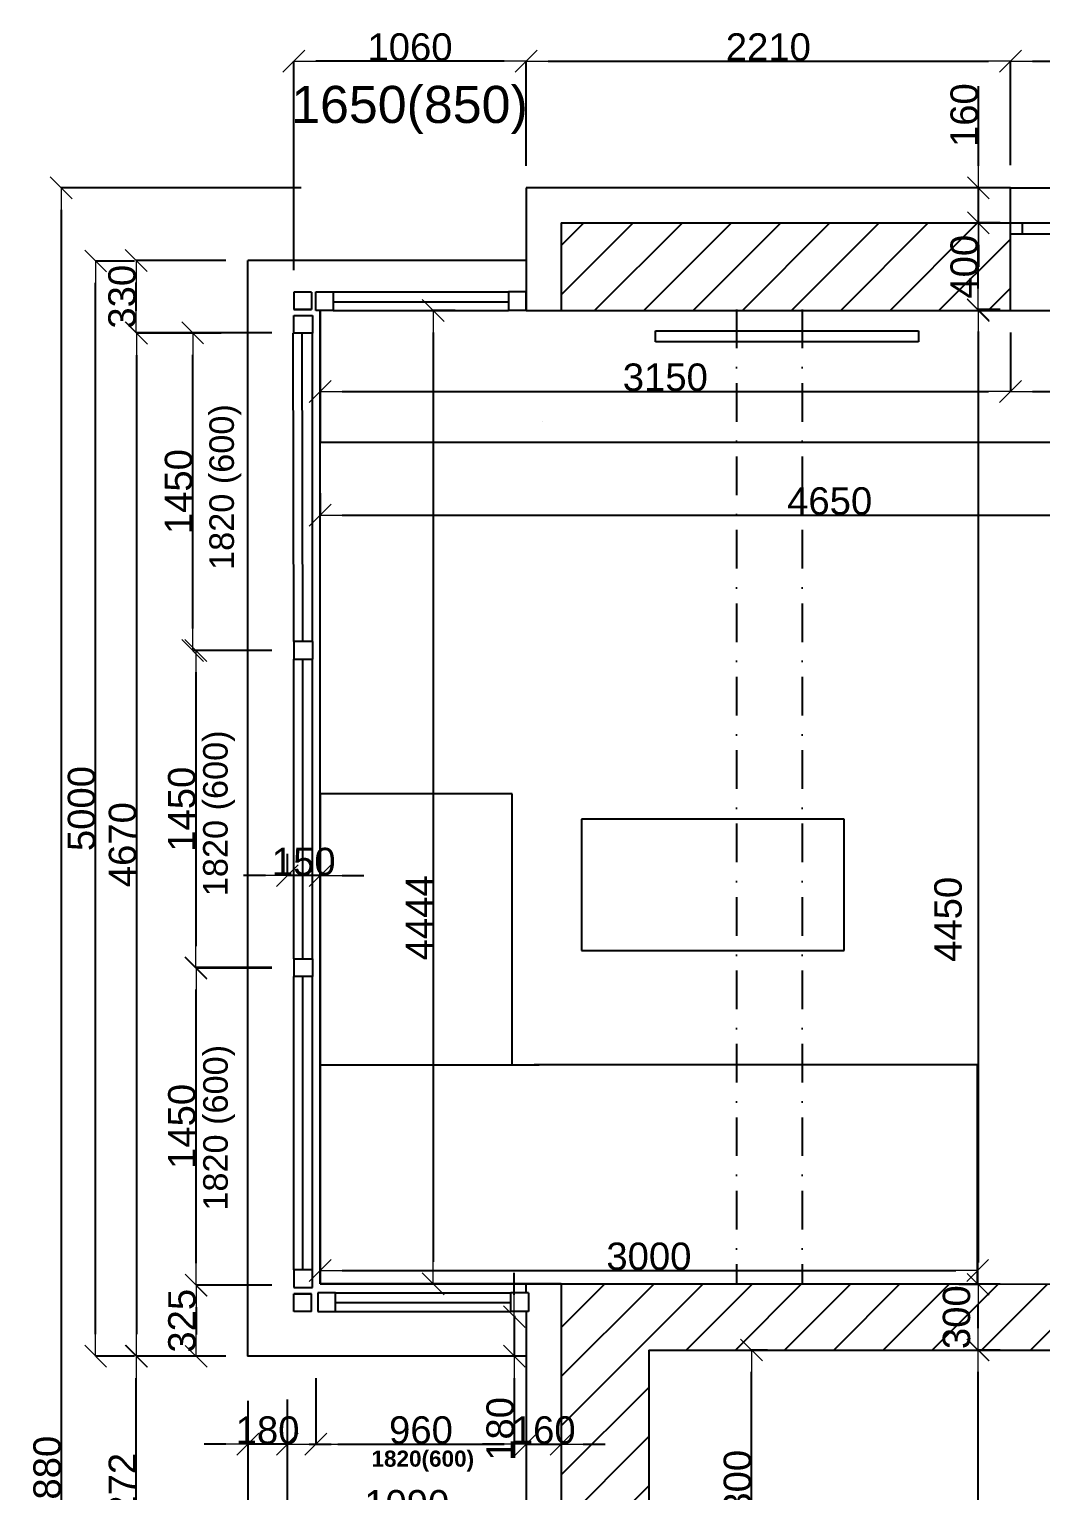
# Model space of a CAD drawing. Header units: millimetres. Extents: x 1480 to 86316, y 1484 to 27567.
# Drawn here: x 65643 to 70259, y 20151 to 26824 of the extents above; entities that cross this region are included whole.
import ezdxf

# ---------------------------------------------------------------- set-up
doc = ezdxf.new("R2010")
doc.units = ezdxf.units.MM
doc.linetypes.add('Čerchovaná', pattern=[335.138881, 176.388884, -88.194442, 0, -70.555556])
doc.layers.add('Kóty - stavební povolení.2D', color=7, linetype='Continuous')
doc.layers.add('sládek zona', color=7, linetype='Continuous')
doc.styles.add('GENERATED_STYLE_1', font='arial.ttf')
doc.styles.add('GENERATED_STYLE_2', font='arialbd.ttf')
doc.dimstyles.new('GENERATED_STYLE__1', dxfattribs={"dimtxt": 125, "dimasz": 100, "dimexe": 0.18, "dimexo": 100, "dimgap": 0.1, "dimtad": 1, "dimdec": 0, "dimzin": 0, "dimdsep": 46, "dimtxsty": 'GENERATED_STYLE_1', "dimblk": 'ARROWHEAD_6', "dimcen": 0.09, "dimclrd": 4, "dimclre": 4, "dimclrt": 4, "dimazin": 0, "dimtfac": 1, "dimtdec": 0, "dimtmove": 0, "dimatfit": 3, "dimldrblk": 'OBLIQUE', "dimfxl": 0, "dimtfillclr": 4, "dimtolj": 1, "dimtzin": 0, "dimarcsym": 0})
pattern_1 = [(45, (-82757.79, 2751.98), (-112.2532, 112.2532), [])]

# ---------------------------------------------------------------- blocks, each defined once
blk = doc.blocks.new('ARROWHEAD_6')
at = {"color": 0, "linetype": 'Continuous', "lineweight": 0}
for p, q in [((0, 0), (-1, 0)), ((-0.5, -0.5), (0.5, 0.5))]:
    blk.add_line(p, q, dxfattribs=at)
blk = doc.blocks.new('*D184')
at = {"color": 4, "lineweight": -2, "transparency": 16777216}
for p, q in [((67910.6, 26199.9), (67910.6, 26678.5)), ((68010.6, 26678.3), (70020.6, 26678.3)), ((70120.6, 26203.9), (70120.6, 26678.5))]:
    blk.add_line(p, q, dxfattribs=at)
at = {"layer": 'Defpoints', "color": 0, "transparency": 16777216}
for p in [(70120.6, 26678.3), (67910.6, 26099.9), (70120.6, 26103.9)]:
    blk.add_point(p, dxfattribs=at)
at = {"color": 4, "lineweight": -2, "transparency": 16777216, "xscale": 100, "yscale": 100, "zscale": 100, "rotation": 180}
blk.add_blockref('ARROWHEAD_6', (67910.6, 26678.3), dxfattribs=at)
at = {"color": 4, "lineweight": -2, "transparency": 16777216, "xscale": 100, "yscale": 100, "zscale": 100}
blk.add_blockref('ARROWHEAD_6', (70120.6, 26678.3), dxfattribs=at)
at = {"color": 4, "transparency": 16777216, "insert": (69015.6, 26742.2), "char_height": 125, "attachment_point": 5, "style": 'GENERATED_STYLE_1'}
blk.add_mtext('\\A1;2210', dxfattribs=at)
blk = doc.blocks.new('_Oblique')
at = {"color": 0, "linetype": 'ByBlock', "lineweight": -2}
blk.add_line((-0.5, -0.5), (0.5, 0.5), dxfattribs=at)
blk = doc.blocks.new('*D235')
at = {"color": 4, "lineweight": -2, "transparency": 16777216}
for p, q in [((70120.6, 26203.9), (70120.6, 26678.5)), ((70220.6, 26678.3), (71520.6, 26678.3)), ((71620.6, 26199.9), (71620.6, 26678.5))]:
    blk.add_line(p, q, dxfattribs=at)
at = {"layer": 'Defpoints', "color": 0, "transparency": 16777216}
for p in [(71620.6, 26678.3), (70120.6, 26103.9), (71620.6, 26099.9)]:
    blk.add_point(p, dxfattribs=at)
at = {"color": 4, "lineweight": -2, "transparency": 16777216, "xscale": 100, "yscale": 100, "zscale": 100, "rotation": 180}
blk.add_blockref('ARROWHEAD_6', (70120.6, 26678.3), dxfattribs=at)
at = {"color": 4, "lineweight": -2, "transparency": 16777216, "xscale": 100, "yscale": 100, "zscale": 100}
blk.add_blockref('ARROWHEAD_6', (71620.6, 26678.3), dxfattribs=at)
at = {"color": 4, "transparency": 16777216, "insert": (70870.6, 26742.2), "char_height": 125, "attachment_point": 5, "style": 'GENERATED_STYLE_1'}
blk.add_mtext('\\A1;1500', dxfattribs=at)
blk = doc.blocks.new('*D238')
at = {"color": 4, "lineweight": -2, "transparency": 16777216}
for p, q in [((66540.4, 20766.2), (66130.4, 20766.2)), ((66130.6, 19593.9), (66130.6, 20666.2)), ((67810.6, 19493.9), (66130.4, 19493.9))]:
    blk.add_line(p, q, dxfattribs=at)
at = {"layer": 'Defpoints', "color": 0, "transparency": 16777216}
for p in [(66130.6, 20766.2), (66640.4, 20766.2), (67910.6, 19493.9)]:
    blk.add_point(p, dxfattribs=at)
at = {"color": 4, "lineweight": -2, "transparency": 16777216, "xscale": 100, "yscale": 100, "zscale": 100}
for p, rotation in [((66130.6, 20766.2), 90), ((66130.6, 19493.9), 270)]:
    blk.add_blockref('ARROWHEAD_6', p, dxfattribs=dict(at, rotation=rotation))
at = {"color": 4, "transparency": 16777216, "insert": (66067.7, 20130.1), "char_height": 125, "attachment_point": 5, "rotation": 90, "style": 'GENERATED_STYLE_1'}
blk.add_mtext('\\A1;1272', dxfattribs=at)
blk = doc.blocks.new('*D185')
at = {"color": 4, "lineweight": -2, "transparency": 16777216}
for p, q in [((66884.2, 26099.9), (65788.6, 26099.9)), ((65788.7, 25999.9), (65788.7, 14319.5)), ((70429.9, 14219.5), (65788.6, 14219.5))]:
    blk.add_line(p, q, dxfattribs=at)
at = {"layer": 'Defpoints', "color": 0, "transparency": 16777216}
for p in [(66984.2, 26099.9), (65788.7, 14219.5), (70529.9, 14219.5)]:
    blk.add_point(p, dxfattribs=at)
at = {"color": 4, "lineweight": -2, "transparency": 16777216, "xscale": 100, "yscale": 100, "zscale": 100}
for p, rotation in [((65788.7, 26099.9), 90), ((65788.7, 14219.5), 270)]:
    blk.add_blockref('ARROWHEAD_6', p, dxfattribs=dict(at, rotation=rotation))
at = {"color": 4, "transparency": 16777216, "insert": (65724.8, 20159.7), "char_height": 125, "attachment_point": 5, "rotation": 90, "style": 'GENERATED_STYLE_1'}
blk.add_mtext('\\A1;11880', dxfattribs=at)
blk = doc.blocks.new('*D188')
at = {"color": 4, "lineweight": -2, "transparency": 16777216}
for p, q in [((71620.6, 25070.8), (71620.6, 24605.6)), ((66970.4, 24705.8), (66970.4, 24606)), ((67070.4, 24605.8), (71520.6, 24605.8))]:
    blk.add_line(p, q, dxfattribs=at)
at = {"layer": 'Defpoints', "color": 0, "transparency": 16777216}
for p in [(71620.6, 25170.8), (66970.4, 24605.8), (71620.6, 24605.8)]:
    blk.add_point(p, dxfattribs=at)
at = {"color": 4, "lineweight": -2, "transparency": 16777216, "xscale": 100, "yscale": 100, "zscale": 100, "rotation": 180}
blk.add_blockref('ARROWHEAD_6', (66970.4, 24605.8), dxfattribs=at)
at = {"color": 4, "lineweight": -2, "transparency": 16777216, "xscale": 100, "yscale": 100, "zscale": 100}
blk.add_blockref('ARROWHEAD_6', (71620.6, 24605.8), dxfattribs=at)
at = {"color": 4, "transparency": 16777216, "insert": (69295.5, 24669.7), "char_height": 125, "attachment_point": 5, "style": 'GENERATED_STYLE_1'}
blk.add_mtext('\\A1;4650', dxfattribs=at)
blk = doc.blocks.new('*D162')
at = {"color": 4, "lineweight": -2, "transparency": 16777216}
for p, q in [((70073.8, 25543.9), (69974, 25543.9)), ((69973.8, 25443.9), (69973.8, 21193.9)), ((69885.4, 21093.9), (69973.6, 21093.9))]:
    blk.add_line(p, q, dxfattribs=at)
at = {"layer": 'Defpoints', "color": 0, "transparency": 16777216}
for p in [(69973.8, 25543.9), (69973.8, 21093.9), (69985.4, 21093.9)]:
    blk.add_point(p, dxfattribs=at)
at = {"color": 4, "lineweight": -2, "transparency": 16777216, "xscale": 100, "yscale": 100, "zscale": 100}
for p, rotation in [((69973.8, 25543.9), 90), ((69973.8, 21093.9), 270)]:
    blk.add_blockref('ARROWHEAD_6', p, dxfattribs=dict(at, rotation=rotation))
at = {"color": 4, "transparency": 16777216, "insert": (69836.4, 22760.2), "char_height": 125, "attachment_point": 5, "rotation": 90, "style": 'GENERATED_STYLE_1'}
blk.add_mtext('\\A1;4450', dxfattribs=at)
blk = doc.blocks.new('*D163')
at = {"color": 4, "lineweight": -2, "transparency": 16777216}
for p, q in [((70072.2, 20793.9), (69972.4, 20793.9)), ((69972.2, 20693.9), (69972.2, 16443.9)), ((70072.2, 16343.9), (69972.4, 16343.9))]:
    blk.add_line(p, q, dxfattribs=at)
at = {"layer": 'Defpoints', "color": 0, "transparency": 16777216}
for p in [(69972.2, 20793.9), (69972.2, 16343.9), (69972.2, 16343.9)]:
    blk.add_point(p, dxfattribs=at)
at = {"color": 4, "lineweight": -2, "transparency": 16777216, "xscale": 100, "yscale": 100, "zscale": 100}
for p, rotation in [((69972.2, 20793.9), 90), ((69972.2, 16343.9), 270)]:
    blk.add_blockref('ARROWHEAD_6', p, dxfattribs=dict(at, rotation=rotation))
at = {"color": 4, "transparency": 16777216, "insert": (69908.3, 18568.9), "char_height": 125, "attachment_point": 5, "rotation": 90, "style": 'GENERATED_STYLE_1'}
blk.add_mtext('\\A1;4450', dxfattribs=at)
blk = doc.blocks.new('*D165')
at = {"color": 4, "lineweight": -2, "transparency": 16777216}
for p, q in [((70073.6, 21093.9), (69973.8, 21093.9)), ((69973.6, 20893.9), (69973.6, 20993.9)), ((70073.6, 20793.9), (69973.8, 20793.9))]:
    blk.add_line(p, q, dxfattribs=at)
at = {"layer": 'Defpoints', "color": 0, "transparency": 16777216}
for p in [(69973.6, 21093.9), (69973.6, 21093.9), (69973.6, 20793.9)]:
    blk.add_point(p, dxfattribs=at)
at = {"color": 4, "lineweight": -2, "transparency": 16777216, "xscale": 100, "yscale": 100, "zscale": 100}
for p, rotation in [((69973.6, 21093.9), 90), ((69973.6, 20793.9), 270)]:
    blk.add_blockref('ARROWHEAD_6', p, dxfattribs=dict(at, rotation=rotation))
at = {"color": 4, "transparency": 16777216, "insert": (69875, 20943.9), "char_height": 125, "attachment_point": 5, "rotation": 90, "style": 'GENERATED_STYLE_1'}
blk.add_mtext('\\A1;300', dxfattribs=at)
blk = doc.blocks.new('*D166')
at = {"color": 4, "lineweight": -2, "transparency": 16777216}
for p, q in [((66540.4, 25767.9), (66130.8, 25767.9)), ((66131, 25537.9), (66131, 25667.9)), ((66540.4, 25437.9), (66130.8, 25437.9))]:
    blk.add_line(p, q, dxfattribs=at)
at = {"layer": 'Defpoints', "color": 0, "transparency": 16777216}
for p in [(66131, 25767.9), (66640.4, 25767.9), (66640.4, 25437.9)]:
    blk.add_point(p, dxfattribs=at)
at = {"color": 4, "lineweight": -2, "transparency": 16777216, "xscale": 100, "yscale": 100, "zscale": 100}
for p, rotation in [((66131, 25767.9), 90), ((66131, 25437.9), 270)]:
    blk.add_blockref('ARROWHEAD_6', p, dxfattribs=dict(at, rotation=rotation))
at = {"color": 4, "transparency": 16777216, "insert": (66067, 25602.9), "char_height": 125, "attachment_point": 5, "rotation": 90, "style": 'GENERATED_STYLE_1'}
blk.add_mtext('\\A1;330', dxfattribs=at)
blk = doc.blocks.new('*D173')
at = {"color": 4, "lineweight": -2, "transparency": 16777216}
for p, q in [((69012.1, 20793.9), (68939.4, 20793.9)), ((68939.3, 19593.9), (68939.3, 20693.9)), ((68791.5, 19493.9), (68939.4, 19493.9))]:
    blk.add_line(p, q, dxfattribs=at)
at = {"layer": 'Defpoints', "color": 0, "transparency": 16777216}
for p in [(68912.1, 20793.9), (68939.3, 20793.9), (68691.5, 19493.9)]:
    blk.add_point(p, dxfattribs=at)
at = {"color": 4, "lineweight": -2, "transparency": 16777216, "xscale": 100, "yscale": 100, "zscale": 100}
for p, rotation in [((68939.3, 20793.9), 90), ((68939.3, 19493.9), 270)]:
    blk.add_blockref('ARROWHEAD_6', p, dxfattribs=dict(at, rotation=rotation))
at = {"color": 4, "transparency": 16777216, "insert": (68875.3, 20143.9), "char_height": 125, "attachment_point": 5, "rotation": 90, "style": 'GENERATED_STYLE_1'}
blk.add_mtext('\\A1;1300', dxfattribs=at)
blk = doc.blocks.new('*D180')
at = {"color": 4, "lineweight": -2, "transparency": 16777216}
for p, q in [((67586.3, 25539.9), (67486.4, 25539.9)), ((67486.3, 25439.9), (67486.3, 21196.2)), ((67970.6, 21096.2), (67486.1, 21096.2))]:
    blk.add_line(p, q, dxfattribs=at)
at = {"layer": 'Defpoints', "color": 0, "transparency": 16777216}
for p in [(67486.3, 25539.9), (67486.3, 21096.2), (68070.6, 21096.2)]:
    blk.add_point(p, dxfattribs=at)
at = {"color": 4, "lineweight": -2, "transparency": 16777216, "xscale": 100, "yscale": 100, "zscale": 100}
for p, rotation in [((67486.3, 25539.9), 90), ((67486.3, 21096.2), 270)]:
    blk.add_blockref('ARROWHEAD_6', p, dxfattribs=dict(at, rotation=rotation))
at = {"color": 4, "transparency": 16777216, "insert": (67423.7, 22767.3), "char_height": 125, "attachment_point": 5, "rotation": 90, "style": 'GENERATED_STYLE_1'}
blk.add_mtext('\\A1;4444', dxfattribs=at)
blk = doc.blocks.new('*D148')
at = {"color": 4, "lineweight": -2, "transparency": 16777216}
for p, q in [((66123.8, 25765.9), (65945.7, 25765.9)), ((65945.8, 20866.2), (65945.8, 25665.9)), ((66123.8, 20766.2), (65945.7, 20766.2))]:
    blk.add_line(p, q, dxfattribs=at)
at = {"layer": 'Defpoints', "color": 0, "transparency": 16777216}
for p in [(65945.8, 25765.9), (66223.8, 25765.9), (66223.8, 20766.2)]:
    blk.add_point(p, dxfattribs=at)
at = {"color": 4, "lineweight": -2, "transparency": 16777216, "xscale": 100, "yscale": 100, "zscale": 100}
for p, rotation in [((65945.8, 25765.9), 90), ((65945.8, 20766.2), 270)]:
    blk.add_blockref('ARROWHEAD_6', p, dxfattribs=dict(at, rotation=rotation))
at = {"color": 4, "transparency": 16777216, "insert": (65881.9, 23266.1), "char_height": 125, "attachment_point": 5, "rotation": 90, "style": 'GENERATED_STYLE_1'}
blk.add_mtext('\\A1;5000', dxfattribs=at)
blk = doc.blocks.new('*D149')
at = {"color": 4, "lineweight": -2, "transparency": 16777216}
for p, q in [((66950.4, 20665.8), (66950.4, 20363.9)), ((67910.6, 20572), (67910.6, 20363.9)), ((67050.4, 20364.1), (67810.6, 20364.1))]:
    blk.add_line(p, q, dxfattribs=at)
at = {"layer": 'Defpoints', "color": 0, "transparency": 16777216}
for p in [(66950.4, 20765.8), (67910.6, 20672), (67910.6, 20364.1)]:
    blk.add_point(p, dxfattribs=at)
at = {"color": 4, "lineweight": -2, "transparency": 16777216, "xscale": 100, "yscale": 100, "zscale": 100, "rotation": 180}
blk.add_blockref('ARROWHEAD_6', (66950.4, 20364.1), dxfattribs=at)
at = {"color": 4, "lineweight": -2, "transparency": 16777216, "xscale": 100, "yscale": 100, "zscale": 100}
blk.add_blockref('ARROWHEAD_6', (67910.6, 20364.1), dxfattribs=at)
at = {"color": 4, "transparency": 16777216, "insert": (67430.5, 20428), "char_height": 125, "attachment_point": 5, "style": 'GENERATED_STYLE_1'}
blk.add_mtext('\\A1;960', dxfattribs=at)
blk = doc.blocks.new('*D150')
at = {"color": 4, "lineweight": -2, "transparency": 16777216}
for p, q in [((66640.4, 20561.5), (66640.4, 19770.7)), ((67910.6, 20082.9), (67910.6, 19770.7)), ((66740.4, 19770.9), (67810.6, 19770.9))]:
    blk.add_line(p, q, dxfattribs=at)
at = {"layer": 'Defpoints', "color": 0, "transparency": 16777216}
for p in [(66640.4, 20661.5), (67910.6, 20182.9), (67910.6, 19770.9)]:
    blk.add_point(p, dxfattribs=at)
at = {"color": 4, "lineweight": -2, "transparency": 16777216, "xscale": 100, "yscale": 100, "zscale": 100, "rotation": 180}
blk.add_blockref('ARROWHEAD_6', (66640.4, 19770.9), dxfattribs=at)
at = {"color": 4, "lineweight": -2, "transparency": 16777216, "xscale": 100, "yscale": 100, "zscale": 100}
blk.add_blockref('ARROWHEAD_6', (67910.6, 19770.9), dxfattribs=at)
at = {"color": 4, "transparency": 16777216, "insert": (67275.5, 19834.8), "char_height": 125, "attachment_point": 5, "style": 'GENERATED_STYLE_1'}
blk.add_mtext('\\A1;1270', dxfattribs=at)
blk = doc.blocks.new('*D151')
at = {"color": 4, "lineweight": -2, "transparency": 16777216}
for p, q in [((66820.4, 20568.3), (66820.4, 20027.2)), ((67910.6, 20545.2), (67910.6, 20027.2)), ((66920.4, 20027.4), (67810.6, 20027.4))]:
    blk.add_line(p, q, dxfattribs=at)
at = {"layer": 'Defpoints', "color": 0, "transparency": 16777216}
for p in [(66820.4, 20668.3), (67910.6, 20645.2), (67910.6, 20027.4)]:
    blk.add_point(p, dxfattribs=at)
at = {"color": 4, "lineweight": -2, "transparency": 16777216, "xscale": 100, "yscale": 100, "zscale": 100, "rotation": 180}
blk.add_blockref('ARROWHEAD_6', (66820.4, 20027.4), dxfattribs=at)
at = {"color": 4, "lineweight": -2, "transparency": 16777216, "xscale": 100, "yscale": 100, "zscale": 100}
blk.add_blockref('ARROWHEAD_6', (67910.6, 20027.4), dxfattribs=at)
at = {"color": 4, "transparency": 16777216, "insert": (67365.5, 20091.3), "char_height": 125, "attachment_point": 5, "style": 'GENERATED_STYLE_1'}
blk.add_mtext('\\A1;1090', dxfattribs=at)
blk = doc.blocks.new('*D152')
at = {"color": 4, "lineweight": -2, "transparency": 16777216}
for p, q in [((67910.6, 20464.1), (67910.6, 20364.3)), ((68070.6, 20464.1), (68070.6, 20364.3)), ((67810.6, 20364.1), (67710.6, 20364.1)), ((67910.6, 20364.1), (68070.6, 20364.1)), ((68170.6, 20364.1), (68270.6, 20364.1))]:
    blk.add_line(p, q, dxfattribs=at)
at = {"layer": 'Defpoints', "color": 0, "transparency": 16777216}
for p in [(67910.6, 20364.1), (68070.6, 20364.1), (68070.6, 20364.1)]:
    blk.add_point(p, dxfattribs=at)
at = {"color": 4, "lineweight": -2, "transparency": 16777216, "xscale": 100, "yscale": 100, "zscale": 100}
blk.add_blockref('ARROWHEAD_6', (67910.6, 20364.1), dxfattribs=at)
at = {"color": 4, "lineweight": -2, "transparency": 16777216, "xscale": 100, "yscale": 100, "zscale": 100, "rotation": 180}
blk.add_blockref('ARROWHEAD_6', (68070.6, 20364.1), dxfattribs=at)
at = {"color": 4, "transparency": 16777216, "insert": (67990.6, 20428), "char_height": 125, "attachment_point": 5, "style": 'GENERATED_STYLE_1'}
blk.add_mtext('\\A1;160', dxfattribs=at)
blk = doc.blocks.new('*D153')
at = {"color": 4, "lineweight": -2, "transparency": 16777216}
for p, q in [((66640.4, 20463.7), (66640.4, 20363.9)), ((66820.4, 20463.7), (66820.4, 20363.9)), ((66540.4, 20363.7), (66440.4, 20363.7)), ((66820.4, 20363.7), (66640.4, 20363.7)), ((66920.4, 20363.7), (67020.4, 20363.7))]:
    blk.add_line(p, q, dxfattribs=at)
at = {"layer": 'Defpoints', "color": 0, "transparency": 16777216}
for p in [(66640.4, 20363.7), (66640.4, 20363.7), (66820.4, 20363.7)]:
    blk.add_point(p, dxfattribs=at)
at = {"color": 4, "lineweight": -2, "transparency": 16777216, "xscale": 100, "yscale": 100, "zscale": 100}
blk.add_blockref('ARROWHEAD_6', (66640.4, 20363.7), dxfattribs=at)
at = {"color": 4, "lineweight": -2, "transparency": 16777216, "xscale": 100, "yscale": 100, "zscale": 100, "rotation": 180}
blk.add_blockref('ARROWHEAD_6', (66820.4, 20363.7), dxfattribs=at)
at = {"color": 4, "transparency": 16777216, "insert": (66730.4, 20427.6), "char_height": 125, "attachment_point": 5, "style": 'GENERATED_STYLE_1'}
blk.add_mtext('\\A1;180', dxfattribs=at)
blk = doc.blocks.new('*D154')
at = {"color": 4, "lineweight": -2, "transparency": 16777216}
for p, q in [((66519.3, 25436.1), (66132.8, 25436.1)), ((66133, 25336.1), (66133, 20866.2)), ((66540.4, 20766.2), (66132.8, 20766.2))]:
    blk.add_line(p, q, dxfattribs=at)
at = {"layer": 'Defpoints', "color": 0, "transparency": 16777216}
for p in [(66619.3, 25436.1), (66133, 20766.2), (66640.4, 20766.2)]:
    blk.add_point(p, dxfattribs=at)
at = {"color": 4, "lineweight": -2, "transparency": 16777216, "xscale": 100, "yscale": 100, "zscale": 100}
for p, rotation in [((66133, 25436.1), 90), ((66133, 20766.2), 270)]:
    blk.add_blockref('ARROWHEAD_6', p, dxfattribs=dict(at, rotation=rotation))
at = {"color": 4, "transparency": 16777216, "insert": (66069, 23101.2), "char_height": 125, "attachment_point": 5, "rotation": 90, "style": 'GENERATED_STYLE_1'}
blk.add_mtext('\\A1;4670', dxfattribs=at)
blk = doc.blocks.new('*D155')
at = {"color": 4, "lineweight": -2, "transparency": 16777216}
for p, q in [((66750.4, 22539.9), (66403.6, 22539.9)), ((66403.8, 21189.9), (66403.8, 22439.9)), ((66750.4, 21089.9), (66403.6, 21089.9))]:
    blk.add_line(p, q, dxfattribs=at)
at = {"layer": 'Defpoints', "color": 0, "transparency": 16777216}
for p in [(66403.8, 22539.9), (66850.4, 22539.9), (66850.4, 21089.9)]:
    blk.add_point(p, dxfattribs=at)
at = {"color": 4, "lineweight": -2, "transparency": 16777216, "xscale": 100, "yscale": 100, "zscale": 100}
for p, rotation in [((66403.8, 22539.9), 90), ((66403.8, 21089.9), 270)]:
    blk.add_blockref('ARROWHEAD_6', p, dxfattribs=dict(at, rotation=rotation))
at = {"color": 4, "transparency": 16777216, "insert": (66339.8, 21814.9), "char_height": 125, "attachment_point": 5, "rotation": 90, "style": 'GENERATED_STYLE_1'}
blk.add_mtext('\\A1;1450', dxfattribs=at)
blk = doc.blocks.new('*D156')
at = {"color": 4, "lineweight": -2, "transparency": 16777216}
for p, q in [((66750.2, 25438.1), (66388.4, 25438.1)), ((66388.6, 24088.1), (66388.6, 25338.1)), ((66750.4, 23988.1), (66388.4, 23988.1))]:
    blk.add_line(p, q, dxfattribs=at)
at = {"layer": 'Defpoints', "color": 0, "transparency": 16777216}
for p in [(66388.6, 25438.1), (66850.2, 25438.1), (66850.4, 23988.1)]:
    blk.add_point(p, dxfattribs=at)
at = {"color": 4, "lineweight": -2, "transparency": 16777216, "xscale": 100, "yscale": 100, "zscale": 100}
for p, rotation in [((66388.6, 25438.1), 90), ((66388.6, 23988.1), 270)]:
    blk.add_blockref('ARROWHEAD_6', p, dxfattribs=dict(at, rotation=rotation))
at = {"color": 4, "transparency": 16777216, "insert": (66324.7, 24713.1), "char_height": 125, "attachment_point": 5, "rotation": 90, "style": 'GENERATED_STYLE_1'}
blk.add_mtext('\\A1;1450', dxfattribs=at)
blk = doc.blocks.new('*D157')
at = {"color": 4, "lineweight": -2, "transparency": 16777216}
for p, q in [((66750.4, 23988.1), (66403.2, 23988.1)), ((66403.4, 23888.1), (66403.4, 22637.9)), ((66750.4, 22537.9), (66403.2, 22537.9))]:
    blk.add_line(p, q, dxfattribs=at)
at = {"layer": 'Defpoints', "color": 0, "transparency": 16777216}
for p in [(66850.4, 23988.1), (66403.4, 22537.9), (66850.4, 22537.9)]:
    blk.add_point(p, dxfattribs=at)
at = {"color": 4, "lineweight": -2, "transparency": 16777216, "xscale": 100, "yscale": 100, "zscale": 100}
for p, rotation in [((66403.4, 23988.1), 90), ((66403.4, 22537.9), 270)]:
    blk.add_blockref('ARROWHEAD_6', p, dxfattribs=dict(at, rotation=rotation))
at = {"color": 4, "transparency": 16777216, "insert": (66339.5, 23263), "char_height": 125, "attachment_point": 5, "rotation": 90, "style": 'GENERATED_STYLE_1'}
blk.add_mtext('\\A1;1450', dxfattribs=at)
blk = doc.blocks.new('*D158')
at = {"color": 4, "lineweight": -2, "transparency": 16777216}
for p, q in [((66970.4, 23175.1), (66970.4, 22959.6)), ((66820.4, 23059.8), (66820.4, 22960)), ((66720.4, 22959.8), (66620.4, 22959.8)), ((66970.4, 22959.8), (66820.4, 22959.8)), ((67070.4, 22959.8), (67170.4, 22959.8))]:
    blk.add_line(p, q, dxfattribs=at)
at = {"layer": 'Defpoints', "color": 0, "transparency": 16777216}
for p in [(66970.4, 23275.1), (66820.4, 22959.8), (66820.4, 22959.8)]:
    blk.add_point(p, dxfattribs=at)
at = {"color": 4, "lineweight": -2, "transparency": 16777216, "xscale": 100, "yscale": 100, "zscale": 100}
blk.add_blockref('ARROWHEAD_6', (66820.4, 22959.8), dxfattribs=at)
at = {"color": 4, "lineweight": -2, "transparency": 16777216, "xscale": 100, "yscale": 100, "zscale": 100, "rotation": 180}
blk.add_blockref('ARROWHEAD_6', (66970.4, 22959.8), dxfattribs=at)
at = {"color": 4, "transparency": 16777216, "insert": (66895.4, 23023.7), "char_height": 125, "attachment_point": 5, "style": 'GENERATED_STYLE_1'}
blk.add_mtext('\\A1;150', dxfattribs=at)
blk = doc.blocks.new('*D233')
at = {"color": 4, "lineweight": -2, "transparency": 16777216}
for p, q in [((67856.4, 21046.2), (67856.4, 21146.2)), ((67856.4, 20946.2), (67856.4, 20765.8)), ((67861.6, 20946.2), (67856.5, 20946.2)), ((67859.8, 20765.8), (67856.5, 20765.8)), ((67856.4, 20665.8), (67856.4, 20301.6))]:
    blk.add_line(p, q, dxfattribs=at)
at = {"layer": 'Defpoints', "color": 0, "transparency": 16777216}
for p in [(67761.6, 20946.2), (67759.8, 20765.8), (67856.4, 20765.8)]:
    blk.add_point(p, dxfattribs=at)
at = {"color": 4, "lineweight": -2, "transparency": 16777216, "xscale": 100, "yscale": 100, "zscale": 100}
for p, rotation in [((67856.4, 20946.2), 270), ((67856.4, 20765.8), 90)]:
    blk.add_blockref('ARROWHEAD_6', p, dxfattribs=dict(at, rotation=rotation))
at = {"color": 4, "transparency": 16777216, "insert": (67792.4, 20433.7), "char_height": 125, "attachment_point": 5, "rotation": 90, "style": 'GENERATED_STYLE_1'}
blk.add_mtext('\\A1;180', dxfattribs=at)
blk = doc.blocks.new('*D195')
at = {"color": 4, "lineweight": -2, "transparency": 16777216}
for p, q in [((70073.9, 25939.9), (69974.1, 25939.9)), ((69973.9, 25639.9), (69973.9, 25839.9)), ((70073.9, 25539.9), (69974.1, 25539.9))]:
    blk.add_line(p, q, dxfattribs=at)
at = {"layer": 'Defpoints', "color": 0, "transparency": 16777216}
for p in [(69973.9, 25939.9), (69973.9, 25939.9), (69973.9, 25539.9)]:
    blk.add_point(p, dxfattribs=at)
at = {"color": 4, "lineweight": -2, "transparency": 16777216, "xscale": 100, "yscale": 100, "zscale": 100}
for p, rotation in [((69973.9, 25939.9), 90), ((69973.9, 25539.9), 270)]:
    blk.add_blockref('ARROWHEAD_6', p, dxfattribs=dict(at, rotation=rotation))
at = {"color": 4, "transparency": 16777216, "insert": (69910, 25739.9), "char_height": 125, "attachment_point": 5, "rotation": 90, "style": 'GENERATED_STYLE_1'}
blk.add_mtext('\\A1;400', dxfattribs=at)
blk = doc.blocks.new('*D240')
at = {"color": 4, "lineweight": -2, "transparency": 16777216}
for p, q in [((69974, 26199.9), (69974, 26564.1)), ((69974, 25939.9), (69974, 26099.9)), ((70074, 26099.9), (69974.1, 26099.9)), ((69874, 25939.9), (69973.8, 25939.9)), ((69974, 25839.9), (69974, 25739.9))]:
    blk.add_line(p, q, dxfattribs=at)
at = {"layer": 'Defpoints', "color": 0, "transparency": 16777216}
for p in [(69974, 26099.9), (69974, 26099.9), (69974, 25939.9)]:
    blk.add_point(p, dxfattribs=at)
at = {"color": 4, "lineweight": -2, "transparency": 16777216, "xscale": 100, "yscale": 100, "zscale": 100}
for p, rotation in [((69974, 26099.9), 270), ((69974, 25939.9), 90)]:
    blk.add_blockref('ARROWHEAD_6', p, dxfattribs=dict(at, rotation=rotation))
at = {"color": 4, "transparency": 16777216, "insert": (69910, 26432), "char_height": 125, "attachment_point": 5, "rotation": 90, "style": 'GENERATED_STYLE_1'}
blk.add_mtext('\\A1;160', dxfattribs=at)
blk = doc.blocks.new('*D241')
at = {"color": 4, "lineweight": -2, "transparency": 16777216}
for p, q in [((66850.2, 25724.1), (66850.2, 26678.5)), ((67810.6, 26678.3), (66950.2, 26678.3)), ((67910.6, 26199.9), (67910.6, 26678.5))]:
    blk.add_line(p, q, dxfattribs=at)
at = {"layer": 'Defpoints', "color": 0, "transparency": 16777216}
for p in [(66850.2, 26678.3), (67910.6, 26099.9), (66850.2, 25624.1)]:
    blk.add_point(p, dxfattribs=at)
at = {"color": 4, "lineweight": -2, "transparency": 16777216, "xscale": 100, "yscale": 100, "zscale": 100, "rotation": 180}
blk.add_blockref('ARROWHEAD_6', (66850.2, 26678.3), dxfattribs=at)
at = {"color": 4, "lineweight": -2, "transparency": 16777216, "xscale": 100, "yscale": 100, "zscale": 100}
blk.add_blockref('ARROWHEAD_6', (67910.6, 26678.3), dxfattribs=at)
at = {"color": 4, "transparency": 16777216, "insert": (67380.4, 26742.2), "char_height": 125, "attachment_point": 5, "style": 'GENERATED_STYLE_1'}
blk.add_mtext('\\A1;1060', dxfattribs=at)
blk = doc.blocks.new('*D242')
at = {"color": 4, "lineweight": -2, "transparency": 16777216}
for p, q in [((70120.6, 25439.9), (70120.6, 25170.6)), ((66970.4, 25246.1), (66970.4, 25170.6)), ((67070.4, 25170.8), (70020.6, 25170.8))]:
    blk.add_line(p, q, dxfattribs=at)
at = {"layer": 'Defpoints', "color": 0, "transparency": 16777216}
for p in [(70120.6, 25539.9), (66970.4, 25346.1), (70120.6, 25170.8)]:
    blk.add_point(p, dxfattribs=at)
at = {"color": 4, "lineweight": -2, "transparency": 16777216, "xscale": 100, "yscale": 100, "zscale": 100, "rotation": 180}
blk.add_blockref('ARROWHEAD_6', (66970.4, 25170.8), dxfattribs=at)
at = {"color": 4, "lineweight": -2, "transparency": 16777216, "xscale": 100, "yscale": 100, "zscale": 100}
blk.add_blockref('ARROWHEAD_6', (70120.6, 25170.8), dxfattribs=at)
at = {"color": 4, "transparency": 16777216, "insert": (68545.5, 25234.8), "char_height": 125, "attachment_point": 5, "style": 'GENERATED_STYLE_1'}
blk.add_mtext('\\A1;3150', dxfattribs=at)
blk = doc.blocks.new('*D243')
at = {"color": 4, "lineweight": -2, "transparency": 16777216}
for p, q in [((70120.6, 25439.9), (70120.6, 25170.6)), ((71620.6, 25439.9), (71620.6, 25170.6)), ((70220.6, 25170.8), (71520.6, 25170.8))]:
    blk.add_line(p, q, dxfattribs=at)
at = {"layer": 'Defpoints', "color": 0, "transparency": 16777216}
for p in [(70120.6, 25539.9), (71620.6, 25539.9), (71620.6, 25170.8)]:
    blk.add_point(p, dxfattribs=at)
at = {"color": 4, "lineweight": -2, "transparency": 16777216, "xscale": 100, "yscale": 100, "zscale": 100, "rotation": 180}
blk.add_blockref('ARROWHEAD_6', (70120.6, 25170.8), dxfattribs=at)
at = {"color": 4, "lineweight": -2, "transparency": 16777216, "xscale": 100, "yscale": 100, "zscale": 100}
blk.add_blockref('ARROWHEAD_6', (71620.6, 25170.8), dxfattribs=at)
at = {"color": 4, "transparency": 16777216, "insert": (70870.6, 25234.7), "char_height": 125, "attachment_point": 5, "style": 'GENERATED_STYLE_1'}
blk.add_mtext('\\A1;1500', dxfattribs=at)
blk = doc.blocks.new('*D199')
at = {"color": 4, "lineweight": -2, "transparency": 16777216}
for p, q in [((66503.8, 21089.9), (66404.3, 21089.9)), ((66404.1, 20989.9), (66404.1, 20865.2)), ((66504.1, 20765.2), (66404.3, 20765.2))]:
    blk.add_line(p, q, dxfattribs=at)
at = {"layer": 'Defpoints', "color": 0, "transparency": 16777216}
for p in [(66403.8, 21089.9), (66404.1, 20765.2), (66404.1, 20765.2)]:
    blk.add_point(p, dxfattribs=at)
at = {"color": 4, "lineweight": -2, "transparency": 16777216, "xscale": 100, "yscale": 100, "zscale": 100}
for p, rotation in [((66404.1, 21089.9), 90), ((66404.1, 20765.2), 270)]:
    blk.add_blockref('ARROWHEAD_6', p, dxfattribs=dict(at, rotation=rotation))
at = {"color": 4, "transparency": 16777216, "insert": (66340.2, 20927.6), "char_height": 125, "attachment_point": 5, "rotation": 90, "style": 'GENERATED_STYLE_1'}
blk.add_mtext('\\A1;325', dxfattribs=at)
blk = doc.blocks.new('*D143')
at = {"color": 4, "lineweight": -2, "transparency": 16777216}
for p, q in [((66970.4, 21196.2), (66970.4, 21157.3)), ((67070.4, 21157.1), (69870.8, 21157.1)), ((69970.8, 21196.9), (69970.8, 21157.3))]:
    blk.add_line(p, q, dxfattribs=at)
at = {"layer": 'Defpoints', "color": 0, "transparency": 16777216}
for p in [(69970.8, 21157.1), (66970.4, 21096.2), (69970.8, 21096.9)]:
    blk.add_point(p, dxfattribs=at)
at = {"color": 4, "lineweight": -2, "transparency": 16777216, "xscale": 100, "yscale": 100, "zscale": 100, "rotation": 180}
blk.add_blockref('ARROWHEAD_6', (66970.4, 21157.1), dxfattribs=at)
at = {"color": 4, "lineweight": -2, "transparency": 16777216, "xscale": 100, "yscale": 100, "zscale": 100}
blk.add_blockref('ARROWHEAD_6', (69970.8, 21157.1), dxfattribs=at)
at = {"color": 4, "transparency": 16777216, "insert": (68470.6, 21221.1), "char_height": 125, "attachment_point": 5, "style": 'GENERATED_STYLE_1'}
blk.add_mtext('\\A1;3000', dxfattribs=at)

msp = doc.modelspace()

# ---------------------------------------------------------------- hatches: boundary and pattern name
h = msp.add_hatch()
h.set_pattern_fill('ANSI31', color=4, scale=50)
h.set_pattern_definition(pattern_1)
h.paths.add_polyline_path([(70120.9, 25539.9), (70120.6, 25939.9), (68070.6, 25939.9), (68070.6, 25537.7)])
h = msp.add_hatch()
h.set_pattern_fill('ANSI31', color=4, scale=50)
h.set_pattern_definition(pattern_1)
h.paths.add_polyline_path([(68470.6, 20793.9), (68470.6, 21093.9), (68070.6, 21093.9), (68070.6, 19493.9), (68310.6, 19493.9), (68390.6, 19493.9), (68470.6, 19493.9)])
h = msp.add_hatch()
h.set_pattern_fill('ANSI31', color=4, scale=50)
h.set_pattern_definition(pattern_1)
h.paths.add_polyline_path([(72570.1, 21093.9), (68992.4, 21095.8), (68469.7, 21096), (68470.4, 20793.9), (68710.4, 20793.9), (68790.4, 20793.9), (72570.6, 20793.9)])

# ---------------------------------------------------------------- linework, layer by layer
at = {"color": 1}
for p, q in [((67910.6, 26099.9), (67910.6, 25539.9)), ((70120.6, 26099.9), (67910.6, 26099.9)), ((70120.6, 25539.9), (70120.6, 26099.9)), ((68070.6, 25939.9), (70120.6, 25939.9)), ((68070.6, 25939.9), (68070.6, 25537.7)), ((68070.6, 25937.7), (68070.6, 25537.7)), ((66640.4, 20766.2), (66640.4, 25767.9)), ((67910.6, 25767.9), (66640.4, 25767.9)), ((66930.2, 25624.1), (66850.2, 25624.1)), ((66850.2, 25624.1), (66850.2, 25544.1)), ((66930.2, 25624.1), (66850.2, 25624.1)), ((66850.2, 25624.1), (66850.2, 25544.1)), ((66930.2, 25624.1), (66930.2, 25544.1)), ((66850.2, 25544.1), (66930.2, 25544.1)), ((66930.2, 25544.1), (66850.2, 25544.1)), ((67910.6, 25539.9), (70120.6, 25539.9)), ((66970.4, 21096.2), (66970.4, 25439.9)), ((68070.6, 21096.2), (68070.6, 19493.9)), ((68070.6, 21096.2), (72570.6, 21093.9)), ((66850.4, 20969.9), (66850.4, 21049.9)), ((66850.4, 20969.9), (66850.4, 21049.9)), ((66850.4, 21049.9), (66930.4, 21049.9)), ((66930.4, 21049.9), (66850.4, 21049.9)), ((66930.4, 20969.9), (66930.4, 21049.9)), ((66930.4, 20969.9), (66850.4, 20969.9)), ((66930.4, 20969.9), (66850.4, 20969.9)), ((67910.6, 20969.9), (67910.6, 19493.9)), ((67908.9, 20765.8), (66638.7, 20765.8)), ((68470.4, 20793.9), (68470.4, 19493.9)), ((68470.4, 20793.9), (71370.4, 20793.9))]:
    msp.add_line(p, q, dxfattribs=at)
at = {"color": 4}
for p, q in [((70120.6, 26099.9), (71620.6, 26099.9)), ((70120.6, 25939.9), (71470.6, 25939.9)), ((70120.6, 25939.9), (71620.6, 25939.9)), ((70175.6, 25889.9), (70175.6, 25939.9)), ((70120.6, 25889.9), (71620.6, 25889.9)), ((66950.4, 25544.9), (66950.4, 25624.9)), ((66950.4, 25624.9), (67830.6, 25624.9)), ((66950.4, 25539.9), (66950.4, 25624.9)), ((67030.4, 25624.9), (67030.4, 25539.9)), ((67830.6, 25624.9), (67830.6, 25539.9)), ((67910.6, 25624.9), (67830.6, 25624.9)), ((67910.6, 25539.9), (67910.6, 25624.9)), ((66950.4, 25539.9), (66950.4, 25619.9)), ((66950.4, 25539.9), (66950.4, 25613.3)), ((67030.4, 25579.9), (67830.6, 25579.9)), ((67830.6, 25619.9), (67830.6, 25539.9)), ((67910.6, 25539.9), (67910.6, 25619.9)), ((66850.2, 25437.1), (66850.2, 25517.1)), ((66850.2, 25517.1), (66935.2, 25517.1)), ((66855.2, 25517.1), (66935.2, 25517.1)), ((66855.2, 25517.1), (66935.2, 25517.1)), ((66855.2, 25517.1), (66935.2, 25517.1)), ((66935.2, 25517.1), (66935.2, 25437.1)), ((67030.4, 25539.9), (66950.4, 25539.9)), ((67030.4, 25539.9), (67830.6, 25539.9)), ((67910.6, 25539.9), (67830.6, 25539.9)), ((70120.6, 25539.9), (71620.6, 25539.9)), ((66850.4, 24028.1), (66847.9, 25437.1)), ((66930.2, 25437.1), (66850.2, 25437.1)), ((66935.2, 25437.1), (66850.2, 25437.1)), ((66891.5, 24028.1), (66889, 25437.1)), ((66935.4, 24028.1), (66935.4, 25437.1)), ((66930.4, 24028.1), (66850.4, 24028.1)), ((66935.4, 24028.1), (66850.4, 24028.1)), ((66850.4, 24028.1), (66850.4, 23948.1)), ((66935.4, 24028.1), (66935.4, 23948.1)), ((66850.4, 23948.1), (66930.4, 23948.1)), ((66850.4, 23948.1), (66935.4, 23948.1)), ((66850.4, 22579.9), (66850.4, 23948.1)), ((66891.4, 22579.9), (66891.4, 23948.1)), ((66935.4, 22579.9), (66935.4, 23948.1)), ((66850.4, 22579.9), (66930.4, 22579.9)), ((66850.4, 22579.9), (66935.4, 22579.9)), ((66850.4, 22579.9), (66850.4, 22499.9)), ((66935.4, 22579.9), (66935.4, 22499.9)), ((66930.4, 22499.9), (66850.4, 22499.9)), ((66935.4, 22499.9), (66850.4, 22499.9)), ((66850.4, 21159.9), (66850.4, 22499.9)), ((66891.4, 21159.9), (66891.4, 22499.9)), ((66935.4, 21159.9), (66935.4, 22499.9)), ((66930.4, 21159.9), (66850.4, 21159.9)), ((66935.4, 21159.9), (66850.4, 21159.9)), ((66850.4, 21159.9), (66850.4, 21079.9)), ((66935.4, 21079.9), (66935.4, 21159.9)), ((66850.4, 21079.9), (66935.4, 21079.9)), ((66855.4, 21079.9), (66935.4, 21079.9)), ((66855.4, 21079.9), (66935.4, 21079.9)), ((66855.4, 21079.9), (66935.4, 21079.9)), ((67040.4, 21054.9), (66960.4, 21054.9)), ((66960.4, 21054.9), (66960.4, 20974.9)), ((66960.4, 21054.9), (66960.4, 20969.9)), ((66960.4, 21054.9), (66960.4, 20981.5)), ((66960.4, 21049.9), (66960.4, 20969.9)), ((67040.4, 21054.9), (67840.6, 21054.9)), ((67040.4, 20974.9), (67040.4, 21054.9)), ((67040.4, 20969.9), (67040.4, 21054.9)), ((67840.6, 20974.9), (67840.6, 21054.9)), ((67840.6, 20969.9), (67840.6, 21054.9)), ((67920.6, 21054.9), (67840.6, 21054.9)), ((67920.6, 21054.9), (67920.6, 20974.9)), ((67920.6, 21054.9), (67920.6, 20969.9)), ((66960.4, 20969.9), (67040.4, 20969.9)), ((67040.4, 21010.9), (67840.6, 21010.9)), ((67040.4, 20969.9), (67840.6, 20969.9)), ((67920.6, 20969.9), (67840.6, 20969.9))]:
    msp.add_line(p, q, dxfattribs=at)
at = {"color": 11, "true_color": 0xf27172}
msp.add_line((66970.4, 25439.9), (66970.4, 25539.9), dxfattribs=at)
at = {"color": 2}
for p, q in [((66970.4, 25539.9), (66970.4, 24936.8)), ((68500.2, 25446.7), (69700.2, 25446.7)), ((68500.2, 25396.7), (68500.2, 25446.7)), ((69700.2, 25446.7), (69700.2, 25396.7)), ((69580.2, 25396.7), (68500.2, 25396.7)), ((69700.2, 25396.7), (69580.2, 25396.7)), ((71620.6, 24936.8), (66970.4, 24936.8)), ((67846.4, 23333.3), (66970.4, 23333.3)), ((66970.4, 23333.3), (66970.4, 21096.2)), ((67846.4, 22095.5), (67846.4, 23333.3)), ((68162.3, 23217.8), (68162.3, 22617.8)), ((69362.3, 23217.8), (68162.3, 23217.8)), ((69362.3, 22617.8), (69362.3, 23217.8)), ((68162.3, 22617.8), (69362.3, 22617.8)), ((66970.4, 22095.5), (67970.4, 22095.5)), ((69970.8, 22095.5), (67946.4, 22095.5)), ((69970.8, 21095.5), (69970.8, 22095.5)), ((68070.6, 21096.2), (66970.4, 21096.2)), ((66970.4, 21096.2), (69970.8, 21095.5))]:
    msp.add_line(p, q, dxfattribs=at)
at = {"linetype": 'Čerchovaná'}
for p, q in [((68870.6, 25543.9), (68870.6, 21093.9)), ((69170.6, 25543.9), (69170.6, 21093.9))]:
    msp.add_line(p, q, dxfattribs=at)
at = {"color": 7}
msp.add_line((67985.3, 25032.1), (67985.3, 25032.1), dxfattribs=at)
at = {"color": 3}
msp.add_line((67910.6, 21054.9), (67910.6, 21089.9), dxfattribs=at)
at = {"layer": 'Kóty - stavební povolení.2D', "color": 154, "linetype": 'Continuous', "lineweight": 13}
msp.add_line((66970.4, 24496.2), (66970.4, 23496.2), dxfattribs=at)

# ---------------------------------------------------------------- texts
at = {"color": 7, "insert": (67378, 26455.5), "char_height": 169.546, "attachment_point": 5, "style": 'GENERATED_STYLE_1'}
msp.add_mtext('\\A1;1650(850)', dxfattribs=at)
at = {"color": 7, "char_height": 112, "attachment_point": 5, "rotation": 90, "style": 'GENERATED_STYLE_1'}
for insert in [(66537.7, 24734), (66509, 23244.5), (66509.4, 21808.6)]:
    msp.add_mtext('\\A1;1820 (600)', dxfattribs=dict(at, insert=insert))
at = {"layer": 'sládek zona', "color": 7, "linetype": 'Continuous', "lineweight": 13, "insert": (67204.7, 20334.8), "char_height": 73.5, "attachment_point": 1, "style": 'GENERATED_STYLE_2'}
msp.add_mtext('\\A1;1820(600)', dxfattribs=at)

# ---------------------------------------------------------------- dimensions: what is measured, and where the dimension line sits
dim = msp.add_linear_dim(base=(66850.2, 26678.3), p1=(67910.6, 26099.9), p2=(66850.2, 25624.1), dimstyle='GENERATED_STYLE__1')
dim.commit()
dim.dimension.update_dxf_attribs({"geometry": '*D241', "text_midpoint": (67380.4, 26742.2)})
at = {"color": 1}
for base, p1, p2, picture, middle in [((70120.6, 26678.3), (67910.6, 26099.9), (70120.6, 26103.9), '*D184', (69015.6, 26742.2)), ((69970.8, 21157.1), (66970.4, 21096.2), (69970.8, 21096.9), '*D143', (68470.6, 21221.1))]:
    dim = msp.add_linear_dim(base=base, p1=p1, p2=p2, dimstyle='GENERATED_STYLE__1', dxfattribs=at)
    dim.commit()
    dim.dimension.update_dxf_attribs({"geometry": picture, "text_midpoint": middle})
for base, p1, p2, picture, middle in [((71620.6, 26678.3), (70120.6, 26103.9), (71620.6, 26099.9), '*D235', (70870.6, 26742.2)), ((71620.6, 24605.8), (66970.4, 24605.8), (71620.6, 25170.8), '*D188', (69295.5, 24669.7))]:
    dim = msp.add_linear_dim(base=base, p1=p1, p2=p2, dimstyle='GENERATED_STYLE__1', override={"dimtmove": 1}, dxfattribs=at)
    dim.commit()
    dim.dimension.update_dxf_attribs({"geometry": picture, "text_midpoint": middle})
for base, p1, p2, picture, middle in [((69974, 26099.9), (69974, 25939.9), (69974, 26099.9), '*D240', (69910, 26432)), ((69973.9, 25939.9), (69973.9, 25539.9), (69973.9, 25939.9), '*D195', (69910, 25739.9)), ((66404.1, 20765.2), (66403.8, 21089.9), (66404.1, 20765.2), '*D199', (66340.2, 20927.6))]:
    dim = msp.add_linear_dim(base=base, p1=p1, p2=p2, angle=90, dimstyle='GENERATED_STYLE__1')
    dim.commit()
    dim.dimension.update_dxf_attribs({"geometry": picture, "text_midpoint": middle})
for base, p1, p2, picture, middle in [((65788.7, 14219.5), (66984.2, 26099.9), (70529.9, 14219.5), '*D185', (65724.8, 20159.7)), ((68939.3, 20793.9), (68691.5, 19493.9), (68912.1, 20793.9), '*D173', (68875.3, 20143.9))]:
    dim = msp.add_linear_dim(base=base, p1=p1, p2=p2, angle=90, dimstyle='GENERATED_STYLE__1', dxfattribs=at)
    dim.commit()
    dim.dimension.update_dxf_attribs({"geometry": picture, "text_midpoint": middle})
at = {"color": 3}
for base, p1, p2, picture, middle in [((65945.8, 25765.9), (66223.8, 20766.2), (66223.8, 25765.9), '*D148', (65881.9, 23266.1)), ((66133, 20766.2), (66619.3, 25436.1), (66640.4, 20766.2), '*D154', (66069, 23101.2)), ((66388.6, 25438.1), (66850.4, 23988.1), (66850.2, 25438.1), '*D156', (66324.7, 24713.1)), ((66403.4, 22537.9), (66850.4, 23988.1), (66850.4, 22537.9), '*D157', (66339.5, 23263)), ((66403.8, 22539.9), (66850.4, 21089.9), (66850.4, 22539.9), '*D155', (66339.8, 21814.9)), ((67856.4, 20765.8), (67761.6, 20946.2), (67759.8, 20765.8), '*D233', (67792.4, 20433.7))]:
    dim = msp.add_linear_dim(base=base, p1=p1, p2=p2, angle=90, dimstyle='GENERATED_STYLE__1', dxfattribs=at)
    dim.commit()
    dim.dimension.update_dxf_attribs({"geometry": picture, "text_midpoint": middle})
at = {"color": 1}
for base, p1, p2, override, picture, middle in [((66131, 25767.9), (66640.4, 25437.9), (66640.4, 25767.9), {"dimtmove": 1}, '*D166', (66067, 25602.9)), ((69972.2, 16343.9), (69972.2, 20793.9), (69972.2, 16343.9), {"dimtmove": 2}, '*D163', (69908.3, 18568.9)), ((66130.6, 20766.2), (67910.6, 19493.9), (66640.4, 20766.2), {"dimtmove": 1}, '*D238', (66067.7, 20130.1))]:
    dim = msp.add_linear_dim(base=base, p1=p1, p2=p2, angle=90, dimstyle='GENERATED_STYLE__1', override=override, dxfattribs=at)
    dim.commit()
    dim.dimension.update_dxf_attribs({"geometry": picture, "text_midpoint": middle})
at = {"color": 6}
dim = msp.add_linear_dim(base=(67486.3, 21096.2), p1=(67486.3, 25539.9), p2=(68070.6, 21096.2), angle=90, dimstyle='GENERATED_STYLE__1', dxfattribs=at)
dim.commit()
dim.dimension.update_dxf_attribs({"geometry": '*D180', "text_midpoint": (67486.3, 22767.3), "dimtype": 160})
at = {"color": 1}
for base, p1, p2, picture, middle in [((69973.8, 21093.9), (69973.8, 25543.9), (69985.4, 21093.9), '*D162', (69836.4, 22760.2)), ((69973.6, 21093.9), (69973.6, 20793.9), (69973.6, 21093.9), '*D165', (69875, 20943.9))]:
    dim = msp.add_linear_dim(base=base, p1=p1, p2=p2, angle=90, dimstyle='GENERATED_STYLE__1', override={"dimtmove": 2}, dxfattribs=at)
    dim.commit()
    dim.dimension.update_dxf_attribs({"geometry": picture, "text_midpoint": middle, "dimtype": 160})
for base, p1, p2, picture, middle in [((70120.6, 25170.8), (66970.4, 25346.1), (70120.6, 25539.9), '*D242', (68545.5, 25234.8)), ((71620.6, 25170.8), (70120.6, 25539.9), (71620.6, 25539.9), '*D243', (70870.6, 25234.7))]:
    dim = msp.add_linear_dim(base=base, p1=p1, p2=p2, dimstyle='GENERATED_STYLE__1', override={"dimtmove": 1})
    dim.commit()
    dim.dimension.update_dxf_attribs({"geometry": picture, "text_midpoint": middle})
at = {"color": 3}
for base, p1, p2, picture, middle in [((66820.4, 22959.8), (66970.4, 23275.1), (66820.4, 22959.8), '*D158', (66895.4, 22959.8)), ((67910.6, 19770.9), (66640.4, 20661.5), (67910.6, 20182.9), '*D150', (67275.5, 19770.9)), ((66640.4, 20363.7), (66820.4, 20363.7), (66640.4, 20363.7), '*D153', (66730.4, 20363.7)), ((68070.6, 20364.1), (67910.6, 20364.1), (68070.6, 20364.1), '*D152', (67990.6, 20364.1))]:
    dim = msp.add_linear_dim(base=base, p1=p1, p2=p2, dimstyle='GENERATED_STYLE__1', dxfattribs=at)
    dim.commit()
    dim.dimension.update_dxf_attribs({"geometry": picture, "text_midpoint": middle, "dimtype": 160})
for base, p1, p2, picture, middle in [((67910.6, 20364.1), (66950.4, 20765.8), (67910.6, 20672), '*D149', (67430.5, 20428)), ((67910.6, 20027.4), (66820.4, 20668.3), (67910.6, 20645.2), '*D151', (67365.5, 20091.3))]:
    dim = msp.add_linear_dim(base=base, p1=p1, p2=p2, dimstyle='GENERATED_STYLE__1', dxfattribs=at)
    dim.commit()
    dim.dimension.update_dxf_attribs({"geometry": picture, "text_midpoint": middle})

doc.saveas('drawing.dxf')
